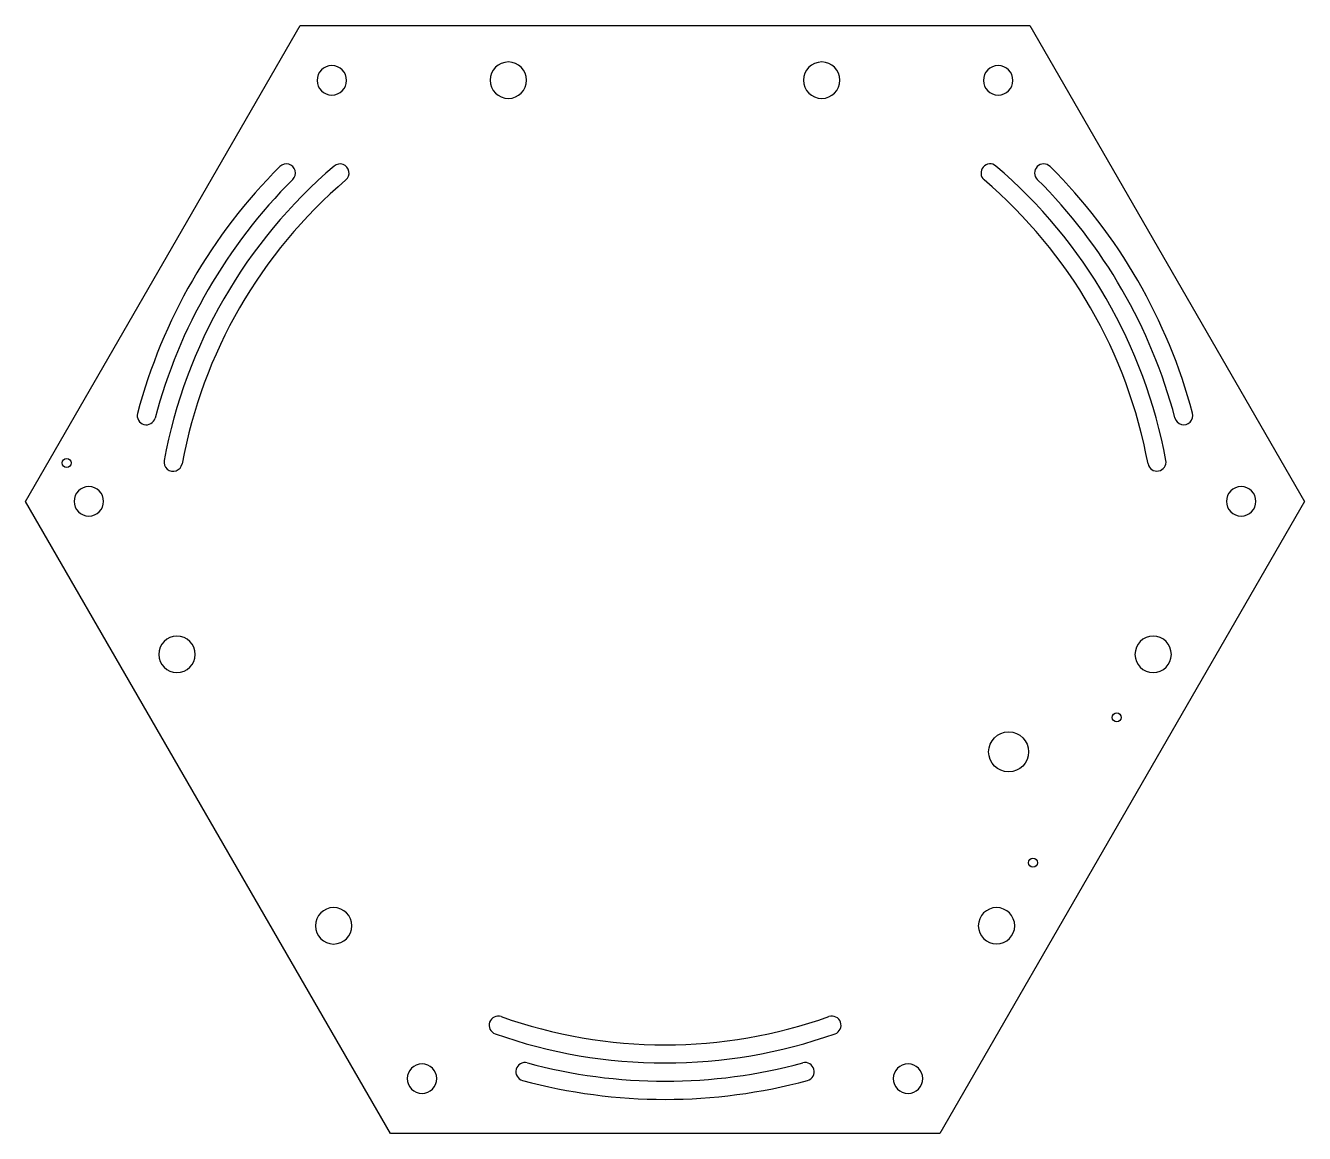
# Model space of a CAD drawing. Extents: x -176 to 176, y 53 to 358.
import ezdxf

# ---------------------------------------------------------------- set-up
doc = ezdxf.new("R2010")
doc.units = 0
doc.layers.get('0').update_dxf_attribs({"color": 253, "linetype": 'CONTINUOUS'})

msp = doc.modelspace()

# ---------------------------------------------------------------- linework, layer by layer
at = {"color": 38}
for p, q in [((-175.74, 227.15), (-100.27, 357.87)), ((-100.27, 357.87), (100.23, 357.87)), ((100.23, 357.87), (175.71, 227.15)), ((-75.48, 53.49), (-175.74, 227.15)), ((175.71, 227.15), (75.47, 53.49)), ((75.47, 53.49), (-75.48, 53.49))]:
    msp.add_line(p, q, dxfattribs=at)
at = {"color": 38, "extrusion": (0, 0, -1)}
for centre, radius in [((91.57, 342.82), 4.05), ((43.06, 342.87), 5), ((-43.04, 342.87), 5), ((-91.54, 342.82), 4.05), ((158.36, 227.15), 4.05), ((-158.33, 227.15), 4.05), ((134.14, 185.1), 5), ((-134.14, 185.1), 5), ((91.09, 110.53), 5), ((-91.09, 110.54), 5), ((66.79, 68.54), 4.05), ((-66.78, 68.54), 4.05)]:
    msp.add_circle(centre, radius, dxfattribs=at)
at = {"color": 38}
for centre, radius in [((-164.45, 237.7), 1.25), ((124.14, 167.78), 1.25), ((94.42, 158.32), 5.5), ((101.09, 127.86), 1.25)]:
    msp.add_circle(centre, radius, dxfattribs=at)
for centre, radius, start, end in [((-104.06, 317.37), 2.5, 314.8684, 134.8691), ((-89.33, 317.37), 2.5, 310.5117, 130.5125), ((89.32, 317.37), 2.5, 49.4875, 229.4875), ((104.05, 317.37), 2.5, 45.1309, 225.1303), ((0, 212.84), 150, 134.8691, 165.1309), ((0, 212.84), 140, 130.5125, 169.4875), ((0, 212.84), 140, 10.5249, 49.4875), ((0, 212.84), 150, 14.8807, 45.1309), ((0, 212.84), 145, 134.8691, 165.1309), ((0, 212.84), 135, 130.5125, 169.4875), ((0, 212.84), 135, 10.5249, 49.4875), ((0, 212.84), 145, 14.8807, 45.131), ((-142.57, 250.69), 2.5, 165.1309, 345.1309), ((142.55, 250.72), 2.5, 194.8807, 14.8807), ((-135.2, 237.92), 2.5, 169.4875, 349.4875), ((135.18, 237.95), 2.5, 190.5249, 10.5249), ((-45.87, 83.21), 2.5, 70.5133, 250.5125), ((0, 212.84), 135, 250.5125, 289.4884), ((45.87, 83.21), 2.5, 289.489, 109.4884), ((0, 212.84), 140, 250.5125, 289.4884), ((-38.51, 70.45), 2.5, 74.8696, 254.8691), ((0, 212.84), 145, 254.869, 285.1326), ((38.5, 70.45), 2.5, 285.1326, 105.1317), ((0, 212.84), 150, 254.8691, 285.1326)]:
    msp.add_arc(centre, radius, start, end, dxfattribs=at)

doc.saveas('drawing.dxf')
